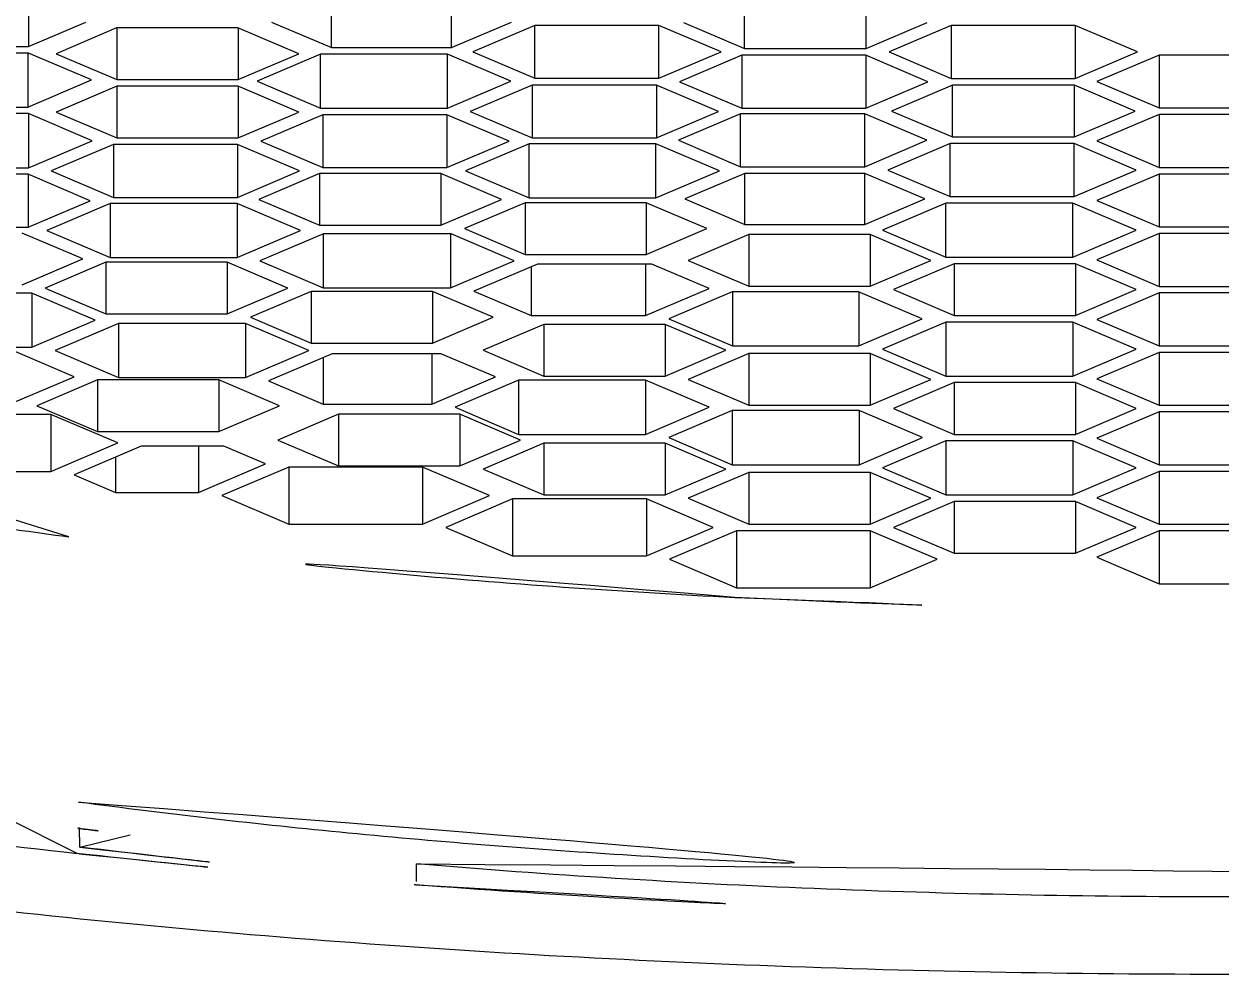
# Model space of a CAD drawing. Extents: x 16296660632 to 16296672714, y -37409619871 to -37409617455.
# Drawn here: x 16296671998.156 to 16296672002.611, y -37409617792.933 to -37409617789.399 of the extents above; entities that cross this region are included whole.
import ezdxf

# ---------------------------------------------------------------- set-up
doc = ezdxf.new("R2010")
doc.units = 0
doc.header["$LTSCALE"] = 10
doc.header["$MEASUREMENT"] = 0
doc.layers.get('0').update_dxf_attribs({"linetype": 'CONTINUOUS'})
doc.layers.add('02___PRT_ALL_AXES', color=7, linetype='CONTINUOUS')

msp = doc.modelspace()

# ---------------------------------------------------------------- linework, layer by layer
at = {"color": 7, "linetype": 'Continuous'}
for p, q in [((16296671998.172939, -37409617789.301247), (16296671998.172939, -37409617789.482491)), ((16296671999.30069, -37409617789.4869), (16296671999.30069, -37409617789.296837)), ((16296671999.747181, -37409617789.4869), (16296671999.747181, -37409617789.296837)), ((16296672000.83688, -37409617789.490356), (16296672000.836969, -37409617789.297363)), ((16296672001.29026, -37409617789.490356), (16296672001.290359, -37409617789.297363)), ((16296671998.172939, -37409617789.482491), (16296671998.38583, -37409617789.391869)), ((16296671999.07744, -37409617789.391869), (16296671999.30069, -37409617789.4869)), ((16296671999.747181, -37409617789.4869), (16296671999.970421, -37409617789.391869)), ((16296672000.61018, -37409617789.39386), (16296672000.83688, -37409617789.490356)), ((16296672001.29026, -37409617789.490356), (16296672001.51696, -37409617789.39386)), ((16296671998.500561, -37409617789.413986), (16296671998.27508, -37409617789.509972)), ((16296671998.95208, -37409617789.413986), (16296671998.500561, -37409617789.413986)), ((16296671998.50112, -37409617789.413986), (16296671998.50112, -37409617789.606201)), ((16296671999.17812, -37409617789.510223), (16296671998.95208, -37409617789.413986)), ((16296671998.95265, -37409617789.413986), (16296671998.95265, -37409617789.606201)), ((16296672000.05702, -37409617789.40416), (16296671999.82608, -37409617789.502457)), ((16296672000.05702, -37409617789.600777), (16296672000.05702, -37409617789.40416)), ((16296672000.5189, -37409617789.40416), (16296672000.05702, -37409617789.40416)), ((16296672000.5189, -37409617789.600777), (16296672000.5189, -37409617789.40416)), ((16296672000.74984, -37409617789.502457), (16296672000.5189, -37409617789.40416)), ((16296672001.60622, -37409617789.405006), (16296672001.37528, -37409617789.503326)), ((16296672001.606319, -37409617789.405006), (16296672001.60622, -37409617789.601631)), ((16296672002.0681, -37409617789.405006), (16296672001.60622, -37409617789.405006)), ((16296672002.068199, -37409617789.405006), (16296672002.0681, -37409617789.601631)), ((16296672002.299049, -37409617789.503326), (16296672002.0681, -37409617789.405006)), ((16296671997.700701, -37409617789.482491), (16296671998.172939, -37409617789.482491)), ((16296671999.30069, -37409617789.4869), (16296671999.747181, -37409617789.4869)), ((16296671998.172939, -37409617789.507072), (16296671997.700701, -37409617789.507072)), ((16296671998.17028, -37409617789.507072), (16296671998.17028, -37409617789.708099)), ((16296671998.40773, -37409617789.607018), (16296671998.172939, -37409617789.507072)), ((16296671998.27508, -37409617789.509972), (16296671998.50112, -37409617789.606201)), ((16296671998.95265, -37409617789.606201), (16296671999.17812, -37409617789.510223)), ((16296671999.25955, -37409617789.511482), (16296671999.02343, -37409617789.611992)), ((16296671999.25955, -37409617789.712509), (16296671999.25955, -37409617789.511482)), ((16296671999.731779, -37409617789.511482), (16296671999.25955, -37409617789.511482)), ((16296671999.731779, -37409617789.712509), (16296671999.731779, -37409617789.511482)), ((16296671999.967911, -37409617789.611992), (16296671999.731779, -37409617789.511482)), ((16296671999.82608, -37409617789.502457), (16296672000.05702, -37409617789.600777)), ((16296672000.5189, -37409617789.600777), (16296672000.74984, -37409617789.502457)), ((16296672000.826799, -37409617789.51561), (16296672000.59586, -37409617789.613922)), ((16296672000.8269, -37409617789.51561), (16296672000.826799, -37409617789.712227)), ((16296672001.288679, -37409617789.51561), (16296672000.826799, -37409617789.51561)), ((16296672000.83688, -37409617789.490356), (16296672001.29026, -37409617789.490356)), ((16296672001.28878, -37409617789.51561), (16296672001.288679, -37409617789.712227)), ((16296672001.519621, -37409617789.613922), (16296672001.288679, -37409617789.51561)), ((16296672001.37528, -37409617789.503326), (16296672001.60622, -37409617789.601631)), ((16296672002.0681, -37409617789.601631), (16296672002.299049, -37409617789.503326)), ((16296672002.37961, -37409617789.514763), (16296672002.14867, -37409617789.613068)), ((16296672002.37961, -37409617789.514763), (16296672002.37961, -37409617789.711372)), ((16296672002.84149, -37409617789.514763), (16296672002.37961, -37409617789.514763)), ((16296671998.17028, -37409617789.708099), (16296671998.40773, -37409617789.607018)), ((16296671998.50112, -37409617789.606201), (16296671998.95265, -37409617789.606201)), ((16296671999.02343, -37409617789.611992), (16296671999.25955, -37409617789.712509)), ((16296671999.731779, -37409617789.712509), (16296671999.967911, -37409617789.611992)), ((16296672000.05702, -37409617789.600777), (16296672000.5189, -37409617789.600777)), ((16296672000.59586, -37409617789.613922), (16296672000.826799, -37409617789.712227)), ((16296672001.288679, -37409617789.712227), (16296672001.519621, -37409617789.613922)), ((16296672001.60622, -37409617789.601631), (16296672002.0681, -37409617789.601631)), ((16296672002.14867, -37409617789.613068), (16296672002.37961, -37409617789.711372)), ((16296671998.500839, -37409617789.630898), (16296671998.27508, -37409617789.726997)), ((16296671998.500839, -37409617789.630898), (16296671998.500839, -37409617789.823097)), ((16296671998.95236, -37409617789.630898), (16296671998.500839, -37409617789.630898)), ((16296671998.95236, -37409617789.630898), (16296671998.95236, -37409617789.823097)), ((16296671999.17812, -37409617789.726997), (16296671998.95236, -37409617789.630898)), ((16296672000.04738, -37409617789.626213), (16296671999.816441, -37409617789.724518)), ((16296672000.04748, -37409617789.626213), (16296672000.04738, -37409617789.82283)), ((16296672000.50926, -37409617789.626213), (16296672000.04738, -37409617789.626213)), ((16296672000.509359, -37409617789.626213), (16296672000.50926, -37409617789.82283)), ((16296672000.7402, -37409617789.724518), (16296672000.50926, -37409617789.626213)), ((16296672001.61134, -37409617789.626488), (16296672001.384649, -37409617789.722992)), ((16296672001.61134, -37409617789.819489), (16296672001.61134, -37409617789.626488)), ((16296672002.06473, -37409617789.626488), (16296672001.61134, -37409617789.626488)), ((16296672002.06473, -37409617789.819489), (16296672002.06473, -37409617789.626488)), ((16296672002.29142, -37409617789.722992), (16296672002.06473, -37409617789.626488)), ((16296671997.69805, -37409617789.708099), (16296671998.17028, -37409617789.708099)), ((16296671998.172939, -37409617789.732674), (16296671997.700701, -37409617789.732674)), ((16296671998.172939, -37409617789.732674), (16296671998.172939, -37409617789.933701)), ((16296671998.40906, -37409617789.833191), (16296671998.172939, -37409617789.732674)), ((16296671998.27508, -37409617789.726997), (16296671998.500839, -37409617789.823097)), ((16296671998.95236, -37409617789.823097), (16296671999.17812, -37409617789.726997)), ((16296671999.26796, -37409617789.736809), (16296671999.03702, -37409617789.835121)), ((16296671999.25955, -37409617789.712509), (16296671999.731779, -37409617789.712509)), ((16296671999.268049, -37409617789.736809), (16296671999.26796, -37409617789.933434)), ((16296671999.729839, -37409617789.736809), (16296671999.26796, -37409617789.736809)), ((16296671999.729931, -37409617789.736809), (16296671999.729839, -37409617789.933434)), ((16296671999.960779, -37409617789.835121), (16296671999.729839, -37409617789.736809)), ((16296671999.816441, -37409617789.724518), (16296672000.04738, -37409617789.82283)), ((16296672000.50926, -37409617789.82283), (16296672000.7402, -37409617789.724518)), ((16296672000.822571, -37409617789.733467), (16296672000.591631, -37409617789.831779)), ((16296672000.822571, -37409617789.930092), (16296672000.82247, -37409617789.733467)), ((16296672001.284451, -37409617789.733467), (16296672000.822571, -37409617789.733467)), ((16296672000.826799, -37409617789.712227), (16296672001.288679, -37409617789.712227)), ((16296672001.284439, -37409617789.930092), (16296672001.284349, -37409617789.733467)), ((16296672001.51539, -37409617789.831779), (16296672001.284451, -37409617789.733467)), ((16296672001.384649, -37409617789.722992), (16296672001.61134, -37409617789.819489)), ((16296672002.06473, -37409617789.819489), (16296672002.29142, -37409617789.722992)), ((16296672002.37961, -37409617789.735947), (16296672002.14867, -37409617789.834259)), ((16296672002.37961, -37409617789.711372), (16296672002.84149, -37409617789.711372)), ((16296672002.37961, -37409617789.735947), (16296672002.37961, -37409617789.932571)), ((16296672002.84149, -37409617789.735947), (16296672002.37961, -37409617789.735947)), ((16296671998.172939, -37409617789.933701), (16296671998.40906, -37409617789.833191)), ((16296671998.500839, -37409617789.823097), (16296671998.95236, -37409617789.823097)), ((16296671999.03702, -37409617789.835121), (16296671999.26796, -37409617789.933434)), ((16296671999.729839, -37409617789.933434), (16296671999.960779, -37409617789.835121)), ((16296672000.04738, -37409617789.82283), (16296672000.50926, -37409617789.82283)), ((16296672000.591631, -37409617789.831779), (16296672000.822571, -37409617789.930092)), ((16296672001.284439, -37409617789.930092), (16296672001.51539, -37409617789.831779)), ((16296672001.61134, -37409617789.819489), (16296672002.06473, -37409617789.819489)), ((16296672002.14867, -37409617789.834259), (16296672002.37961, -37409617789.932571)), ((16296671998.488529, -37409617789.847397), (16296671998.257589, -37409617789.945717)), ((16296671998.48863, -37409617789.847397), (16296671998.488529, -37409617790.044022)), ((16296671998.950411, -37409617789.847397), (16296671998.488529, -37409617789.847397)), ((16296671998.95051, -37409617789.847397), (16296671998.950411, -37409617790.044022)), ((16296671999.181351, -37409617789.945717), (16296671998.950411, -37409617789.847397)), ((16296672000.035299, -37409617789.845139), (16296671999.799179, -37409617789.945663)), ((16296672000.035299, -37409617790.046173), (16296672000.0352, -37409617789.845139)), ((16296672000.50754, -37409617789.845139), (16296672000.035299, -37409617789.845139)), ((16296672000.50754, -37409617790.046173), (16296672000.507441, -37409617789.845139)), ((16296672000.74366, -37409617789.945663), (16296672000.50754, -37409617789.845139)), ((16296672001.60199, -37409617789.84407), (16296672001.37105, -37409617789.942383)), ((16296672001.60199, -37409617790.040688), (16296672001.601891, -37409617789.84407)), ((16296672002.063869, -37409617789.84407), (16296672001.60199, -37409617789.84407)), ((16296672002.063869, -37409617790.040688), (16296672002.06377, -37409617789.84407)), ((16296672002.294809, -37409617789.942383), (16296672002.063869, -37409617789.84407)), ((16296672000.822571, -37409617789.930092), (16296672001.284439, -37409617789.930092)), ((16296672002.37961, -37409617789.932571), (16296672002.84149, -37409617789.932571)), ((16296671997.700701, -37409617789.933701), (16296671998.172939, -37409617789.933701)), ((16296671998.17099, -37409617789.958), (16296671997.70911, -37409617789.958)), ((16296671998.171089, -37409617789.958), (16296671998.17099, -37409617790.154617)), ((16296671998.40193, -37409617790.056313), (16296671998.17099, -37409617789.958)), ((16296671998.257589, -37409617789.945717), (16296671998.488529, -37409617790.044022)), ((16296671998.950411, -37409617790.044022), (16296671999.181351, -37409617789.945717)), ((16296671999.25588, -37409617789.955727), (16296671999.030121, -37409617790.051842)), ((16296671999.255779, -37409617789.955727), (16296671999.25588, -37409617790.147949)), ((16296671999.707399, -37409617789.955727), (16296671999.25588, -37409617789.955727)), ((16296671999.26796, -37409617789.933434), (16296671999.729839, -37409617789.933434)), ((16296671999.70731, -37409617789.955727), (16296671999.707399, -37409617790.147949)), ((16296671999.933161, -37409617790.051842), (16296671999.707399, -37409617789.955727)), ((16296671999.799179, -37409617789.945663), (16296672000.035299, -37409617790.046173)), ((16296672000.50754, -37409617790.046173), (16296672000.74366, -37409617789.945663)), ((16296672000.837959, -37409617789.954674), (16296672000.61471, -37409617790.049698)), ((16296672000.837959, -37409617790.14473), (16296672000.83786, -37409617789.954674)), ((16296672001.284439, -37409617789.954674), (16296672000.837959, -37409617789.954674)), ((16296672001.284439, -37409617790.14473), (16296672001.284349, -37409617789.954674)), ((16296672001.50769, -37409617790.049698), (16296672001.284439, -37409617789.954674)), ((16296672001.37105, -37409617789.942383), (16296672001.60199, -37409617790.040688)), ((16296672002.063869, -37409617790.040688), (16296672002.294809, -37409617789.942383)), ((16296672002.37961, -37409617789.957153), (16296672002.14867, -37409617790.055458)), ((16296672002.37961, -37409617789.957153), (16296672002.37961, -37409617790.153763)), ((16296672002.84149, -37409617789.957153), (16296672002.37961, -37409617789.957153)), ((16296671998.17099, -37409617790.154617), (16296671998.40193, -37409617790.056313)), ((16296671998.47646, -37409617790.066338), (16296671998.240339, -37409617790.166847)), ((16296671998.476351, -37409617790.066338), (16296671998.47646, -37409617790.267357)), ((16296671998.94869, -37409617790.066338), (16296671998.47646, -37409617790.066338)), ((16296671998.488529, -37409617790.044022), (16296671998.950411, -37409617790.044022)), ((16296671998.948589, -37409617790.066338), (16296671998.94869, -37409617790.267357)), ((16296671999.184811, -37409617790.166847), (16296671998.94869, -37409617790.066338)), ((16296671999.030121, -37409617790.051842), (16296671999.25588, -37409617790.147949)), ((16296671999.707399, -37409617790.147949), (16296671999.933161, -37409617790.051842)), ((16296672000.02033, -37409617790.064133), (16296671999.794571, -37409617790.160233)), ((16296672000.471291, -37409617790.064133), (16296672000.02033, -37409617790.064133)), ((16296672000.020519, -37409617790.064133), (16296672000.02062, -37409617790.256462)), ((16296672000.035299, -37409617790.046173), (16296672000.50754, -37409617790.046173)), ((16296672000.69733, -37409617790.160347), (16296672000.471291, -37409617790.064133)), ((16296672000.471479, -37409617790.064133), (16296672000.471569, -37409617790.256462)), ((16296672000.61471, -37409617790.049698), (16296672000.837959, -37409617790.14473)), ((16296672001.284439, -37409617790.14473), (16296672001.50769, -37409617790.049698)), ((16296672001.586599, -37409617790.065262), (16296672001.350479, -37409617790.165779)), ((16296672001.586599, -37409617790.266289), (16296672001.5865, -37409617790.065262)), ((16296672002.05884, -37409617790.065262), (16296672001.586599, -37409617790.065262)), ((16296672001.60199, -37409617790.040688), (16296672002.063869, -37409617790.040688)), ((16296672002.05884, -37409617790.266289), (16296672002.058741, -37409617790.065262)), ((16296672002.29495, -37409617790.165779), (16296672002.05884, -37409617790.065262)), ((16296672002.14867, -37409617790.055458), (16296672002.37961, -37409617790.153763)), ((16296671997.70911, -37409617790.154617), (16296671998.17099, -37409617790.154617)), ((16296671999.25588, -37409617790.147949), (16296671999.707399, -37409617790.147949)), ((16296672000.837959, -37409617790.14473), (16296672001.284439, -37409617790.14473)), ((16296672002.37961, -37409617790.153763), (16296672002.84149, -37409617790.153763)), ((16296671998.374319, -37409617790.273033), (16296671998.14855, -37409617790.176933)), ((16296671998.240339, -37409617790.166847), (16296671998.47646, -37409617790.267357)), ((16296671998.94869, -37409617790.267357), (16296671999.184811, -37409617790.166847)), ((16296671999.27009, -37409617790.179703), (16296671999.03397, -37409617790.280212)), ((16296671999.26866, -37409617790.179703), (16296671999.268761, -37409617790.380173)), ((16296671999.74498, -37409617790.179703), (16296671999.27009, -37409617790.179703)), ((16296671999.743549, -37409617790.179703), (16296671999.74365, -37409617790.380173)), ((16296671999.979771, -37409617790.279648), (16296671999.74498, -37409617790.179703)), ((16296671999.794571, -37409617790.160233), (16296672000.02062, -37409617790.256462)), ((16296672000.471569, -37409617790.256462), (16296672000.69733, -37409617790.160347)), ((16296672000.85322, -37409617790.182472), (16296672000.627451, -37409617790.27858)), ((16296672000.85284, -37409617790.182472), (16296672000.85293, -37409617790.374573)), ((16296672001.305309, -37409617790.182472), (16296672000.85322, -37409617790.182472)), ((16296672001.30493, -37409617790.182472), (16296672001.305019, -37409617790.374573)), ((16296672001.530781, -37409617790.278458), (16296672001.305309, -37409617790.182472)), ((16296672001.350479, -37409617790.165779), (16296672001.586599, -37409617790.266289)), ((16296672002.05884, -37409617790.266289), (16296672002.29495, -37409617790.165779)), ((16296672002.37961, -37409617790.178337), (16296672002.14867, -37409617790.276649)), ((16296672002.37961, -37409617790.178337), (16296672002.37961, -37409617790.374962)), ((16296672002.84149, -37409617790.178337), (16296672002.37961, -37409617790.178337)), ((16296671998.14855, -37409617790.369141), (16296671998.374319, -37409617790.273033)), ((16296671998.46092, -37409617790.285316), (16296671998.235161, -37409617790.381432)), ((16296671998.460819, -37409617790.285316), (16296671998.46092, -37409617790.477531)), ((16296671998.912439, -37409617790.285316), (16296671998.46092, -37409617790.285316)), ((16296671998.47646, -37409617790.267357), (16296671998.94869, -37409617790.267357)), ((16296671998.91235, -37409617790.285316), (16296671998.912439, -37409617790.477531)), ((16296671999.138201, -37409617790.381432), (16296671998.912439, -37409617790.285316)), ((16296671999.03397, -37409617790.280212), (16296671999.268761, -37409617790.380173)), ((16296671999.74365, -37409617790.380173), (16296671999.979771, -37409617790.279648)), ((16296672000.02062, -37409617790.256462), (16296672000.471569, -37409617790.256462)), ((16296672000.627451, -37409617790.27858), (16296672000.85293, -37409617790.374573)), ((16296672001.305019, -37409617790.374573), (16296672001.530781, -37409617790.278458)), ((16296672001.586599, -37409617790.266289), (16296672002.05884, -37409617790.266289)), ((16296672002.14867, -37409617790.276649), (16296672002.37961, -37409617790.374962)), ((16296672000.06637, -37409617790.291939), (16296671999.830259, -37409617790.392464)), ((16296672000.043051, -37409617790.301857), (16296672000.04314, -37409617790.483078)), ((16296672000.492149, -37409617790.291939), (16296672000.06637, -37409617790.291939)), ((16296672000.468821, -37409617790.291946), (16296672000.46892, -37409617790.483078)), ((16296672000.70503, -37409617790.382561), (16296672000.492149, -37409617790.291939)), ((16296672001.61767, -37409617790.290871), (16296672001.391911, -37409617790.386971)), ((16296672001.617571, -37409617790.290871), (16296672001.61767, -37409617790.483078)), ((16296672002.069189, -37409617790.290871), (16296672001.61767, -37409617790.290871)), ((16296672002.069099, -37409617790.290871), (16296672002.069189, -37409617790.483078)), ((16296672002.29495, -37409617790.386971), (16296672002.069189, -37409617790.290871)), ((16296672000.85293, -37409617790.374573), (16296672001.305019, -37409617790.374573)), ((16296672002.37961, -37409617790.374962), (16296672002.84149, -37409617790.374962)), ((16296671998.184811, -37409617790.40033), (16296671997.71257, -37409617790.40033)), ((16296671998.18471, -37409617790.40033), (16296671998.184811, -37409617790.601357)), ((16296671998.420931, -37409617790.500847), (16296671998.184811, -37409617790.40033)), ((16296671998.235161, -37409617790.381432), (16296671998.46092, -37409617790.477531)), ((16296671998.912439, -37409617790.477531), (16296671999.138201, -37409617790.381432)), ((16296671999.2248, -37409617790.393707), (16296671998.999041, -37409617790.489822)), ((16296671999.22471, -37409617790.393707), (16296671999.2248, -37409617790.58593)), ((16296671999.676331, -37409617790.393707), (16296671999.2248, -37409617790.393707)), ((16296671999.268761, -37409617790.380173), (16296671999.74365, -37409617790.380173)), ((16296671999.676229, -37409617790.393707), (16296671999.676331, -37409617790.58593)), ((16296671999.90209, -37409617790.489822), (16296671999.676331, -37409617790.393707)), ((16296671999.830259, -37409617790.392464), (16296672000.04314, -37409617790.483078)), ((16296672000.46892, -37409617790.483078), (16296672000.70503, -37409617790.382561)), ((16296672000.791639, -37409617790.394852), (16296672000.555519, -37409617790.495369)), ((16296672001.261221, -37409617790.394852), (16296672000.791639, -37409617790.394852)), ((16296672000.79286, -37409617790.394852), (16296672000.792959, -37409617790.596443)), ((16296672001.498671, -37409617790.495934), (16296672001.261221, -37409617790.394852)), ((16296672001.262449, -37409617790.394852), (16296672001.26255, -37409617790.596443)), ((16296672001.391911, -37409617790.386971), (16296672001.61767, -37409617790.483078)), ((16296672002.069189, -37409617790.483078), (16296672002.29495, -37409617790.386971)), ((16296672002.37961, -37409617790.399544), (16296672002.14867, -37409617790.497849)), ((16296672002.37961, -37409617790.399544), (16296672002.37961, -37409617790.596153)), ((16296672002.84149, -37409617790.399544), (16296672002.37961, -37409617790.399544)), ((16296671998.184811, -37409617790.601357), (16296671998.420931, -37409617790.500847)), ((16296671998.46092, -37409617790.477531), (16296671998.912439, -37409617790.477531)), ((16296671998.999041, -37409617790.489822), (16296671999.2248, -37409617790.58593)), ((16296671999.676331, -37409617790.58593), (16296671999.90209, -37409617790.489822)), ((16296672000.04314, -37409617790.483078), (16296672000.46892, -37409617790.483078)), ((16296672000.555519, -37409617790.495369), (16296672000.792959, -37409617790.596443)), ((16296672001.26255, -37409617790.596443), (16296672001.498671, -37409617790.495934)), ((16296672001.586599, -37409617790.507652), (16296672001.350479, -37409617790.60817)), ((16296672001.5865, -37409617790.507652), (16296672001.586599, -37409617790.708679)), ((16296672002.05884, -37409617790.507652), (16296672001.586599, -37409617790.507652)), ((16296672001.61767, -37409617790.483078), (16296672002.069189, -37409617790.483078)), ((16296672002.058729, -37409617790.507652), (16296672002.05884, -37409617790.708679)), ((16296672002.29495, -37409617790.60817), (16296672002.05884, -37409617790.507652)), ((16296672002.14867, -37409617790.497849), (16296672002.37961, -37409617790.596153)), ((16296671998.50753, -37409617790.513138), (16296671998.27141, -37409617790.613647)), ((16296671998.507429, -37409617790.513138), (16296671998.50753, -37409617790.714157)), ((16296671998.979771, -37409617790.513138), (16296671998.50753, -37409617790.513138)), ((16296671998.97967, -37409617790.513138), (16296671998.979771, -37409617790.714157)), ((16296671999.215891, -37409617790.613647), (16296671998.979771, -37409617790.513138)), ((16296672000.089899, -37409617790.516472), (16296671999.86414, -37409617790.612579)), ((16296672000.0898, -37409617790.516472), (16296672000.089899, -37409617790.708679)), ((16296672000.54142, -37409617790.516472), (16296672000.089899, -37409617790.516472)), ((16296672000.541321, -37409617790.516472), (16296672000.54142, -37409617790.708679)), ((16296672000.767179, -37409617790.612579), (16296672000.54142, -37409617790.516472)), ((16296671999.2248, -37409617790.58593), (16296671999.676331, -37409617790.58593)), ((16296672000.792959, -37409617790.596443), (16296672001.26255, -37409617790.596443)), ((16296672002.37961, -37409617790.596153), (16296672002.84149, -37409617790.596153)), ((16296671997.71257, -37409617790.601357), (16296671998.184811, -37409617790.601357)), ((16296671998.343241, -37409617790.711021), (16296671998.117479, -37409617790.614906)), ((16296671998.27141, -37409617790.613647), (16296671998.50753, -37409617790.714157)), ((16296671998.979771, -37409617790.714157), (16296671999.215891, -37409617790.613647)), ((16296671999.30249, -37409617790.625938), (16296671999.06637, -37409617790.726448)), ((16296671999.26881, -37409617790.640266), (16296671999.2689, -37409617790.812668)), ((16296671999.70755, -37409617790.625938), (16296671999.30249, -37409617790.625938)), ((16296671999.673861, -37409617790.625938), (16296671999.67396, -37409617790.812668)), ((16296671999.91007, -37409617790.712151), (16296671999.70755, -37409617790.625938)), ((16296671999.86414, -37409617790.612579), (16296672000.089899, -37409617790.708679)), ((16296672000.54142, -37409617790.708679), (16296672000.767179, -37409617790.612579)), ((16296672000.853781, -37409617790.624863), (16296672000.628019, -37409617790.72097)), ((16296672000.853689, -37409617790.624863), (16296672000.853781, -37409617790.817078)), ((16296672001.305309, -37409617790.624863), (16296672000.853781, -37409617790.624863)), ((16296672001.30521, -37409617790.624863), (16296672001.305309, -37409617790.817078)), ((16296672001.531071, -37409617790.72097), (16296672001.305309, -37409617790.624863)), ((16296672001.350479, -37409617790.60817), (16296672001.586599, -37409617790.708679)), ((16296672002.05884, -37409617790.708679), (16296672002.29495, -37409617790.60817)), ((16296672002.37961, -37409617790.620743), (16296672002.14867, -37409617790.71904)), ((16296672002.37961, -37409617790.620743), (16296672002.37961, -37409617790.817352)), ((16296672002.84149, -37409617790.620743), (16296672002.37961, -37409617790.620743)), ((16296671998.117479, -37409617790.807121), (16296671998.343241, -37409617790.711021)), ((16296671998.42984, -37409617790.723297), (16296671998.204081, -37409617790.819412)), ((16296671998.42975, -37409617790.723297), (16296671998.42984, -37409617790.915512)), ((16296671998.881371, -37409617790.723297), (16296671998.42984, -37409617790.723297)), ((16296671998.50753, -37409617790.714157), (16296671998.979771, -37409617790.714157)), ((16296671998.881269, -37409617790.723297), (16296671998.881371, -37409617790.915512)), ((16296671999.10713, -37409617790.819412), (16296671998.881371, -37409617790.723297)), ((16296671999.06637, -37409617790.726448), (16296671999.2689, -37409617790.812668)), ((16296671999.67396, -37409617790.812668), (16296671999.91007, -37409617790.712151)), ((16296671999.996679, -37409617790.724442), (16296671999.760559, -37409617790.824951)), ((16296671999.99658, -37409617790.724442), (16296671999.996679, -37409617790.925468)), ((16296672000.46892, -37409617790.724442), (16296671999.996679, -37409617790.724442)), ((16296672000.089899, -37409617790.708679), (16296672000.54142, -37409617790.708679)), ((16296672000.468809, -37409617790.724442), (16296672000.46892, -37409617790.925468)), ((16296672000.70503, -37409617790.824951), (16296672000.46892, -37409617790.724442)), ((16296672000.628019, -37409617790.72097), (16296672000.853781, -37409617790.817078)), ((16296672001.305309, -37409617790.817078), (16296672001.531071, -37409617790.72097)), ((16296672001.61767, -37409617790.733261), (16296672001.391911, -37409617790.829361)), ((16296672001.586599, -37409617790.708679), (16296672002.05884, -37409617790.708679)), ((16296672001.617571, -37409617790.733261), (16296672001.61767, -37409617790.925468)), ((16296672002.069189, -37409617790.733261), (16296672001.61767, -37409617790.733261)), ((16296672002.069099, -37409617790.733261), (16296672002.069189, -37409617790.925468)), ((16296672002.29495, -37409617790.829361), (16296672002.069189, -37409617790.733261)), ((16296672002.14867, -37409617790.71904), (16296672002.37961, -37409617790.817352)), ((16296671998.204081, -37409617790.819412), (16296671998.42984, -37409617790.915512)), ((16296671998.881371, -37409617790.915512), (16296671999.10713, -37409617790.819412)), ((16296671999.2689, -37409617790.812668), (16296671999.67396, -37409617790.812668)), ((16296672000.853781, -37409617790.817078), (16296672001.305309, -37409617790.817078)), ((16296672002.37961, -37409617790.817352), (16296672002.84149, -37409617790.817352)), ((16296671998.256229, -37409617790.851387), (16296671997.758459, -37409617790.851387)), ((16296671998.25613, -37409617790.851387), (16296671998.256229, -37409617791.063293)), ((16296671998.505119, -37409617790.957336), (16296671998.256229, -37409617790.851387)), ((16296671999.32601, -37409617790.850471), (16296671999.10025, -37409617790.946571)), ((16296671999.32592, -37409617790.850471), (16296671999.32601, -37409617791.042679)), ((16296671999.777531, -37409617790.850471), (16296671999.32601, -37409617790.850471)), ((16296671999.760559, -37409617790.824951), (16296671999.996679, -37409617790.925468)), ((16296671999.777439, -37409617790.850471), (16296671999.777531, -37409617791.042679)), ((16296672000.0033, -37409617790.946571), (16296671999.777531, -37409617790.850471)), ((16296672000.46892, -37409617790.925468), (16296672000.70503, -37409617790.824951)), ((16296672000.791639, -37409617790.837242), (16296672000.555519, -37409617790.937759)), ((16296672000.79154, -37409617790.837242), (16296672000.791639, -37409617791.038269)), ((16296672001.26388, -37409617790.837242), (16296672000.791639, -37409617790.837242)), ((16296672001.263769, -37409617790.837242), (16296672001.26388, -37409617791.038269)), ((16296672001.49999, -37409617790.937759), (16296672001.26388, -37409617790.837242)), ((16296672001.391911, -37409617790.829361), (16296672001.61767, -37409617790.925468)), ((16296672002.069189, -37409617790.925468), (16296672002.29495, -37409617790.829361)), ((16296672002.37961, -37409617790.841927), (16296672002.14867, -37409617790.940239)), ((16296672002.37961, -37409617790.841927), (16296672002.37961, -37409617791.038544)), ((16296672002.84149, -37409617790.841927), (16296672002.37961, -37409617790.841927)), ((16296671998.256229, -37409617791.063293), (16296671998.505119, -37409617790.957336)), ((16296671998.42984, -37409617790.915512), (16296671998.881371, -37409617790.915512)), ((16296671999.10025, -37409617790.946571), (16296671999.32601, -37409617791.042679)), ((16296671999.777531, -37409617791.042679), (16296672000.0033, -37409617790.946571)), ((16296671999.996679, -37409617790.925468), (16296672000.46892, -37409617790.925468)), ((16296672000.555519, -37409617790.937759), (16296672000.791639, -37409617791.038269)), ((16296672001.26388, -37409617791.038269), (16296672001.49999, -37409617790.937759)), ((16296672001.586599, -37409617790.950043), (16296672001.350479, -37409617791.05056)), ((16296672001.5865, -37409617790.950043), (16296672001.586599, -37409617791.15107)), ((16296672002.05883, -37409617790.950043), (16296672001.586599, -37409617790.950043)), ((16296672001.61767, -37409617790.925468), (16296672002.069189, -37409617790.925468)), ((16296672002.058729, -37409617790.950043), (16296672002.05883, -37409617791.15107)), ((16296672002.29495, -37409617791.05056), (16296672002.05883, -37409617790.950043)), ((16296672002.14867, -37409617790.940239), (16296672002.37961, -37409617791.038544)), ((16296671998.591721, -37409617790.969627), (16296671998.342831, -37409617791.075577)), ((16296671998.900181, -37409617790.969627), (16296671998.591721, -37409617790.969627)), ((16296671998.805441, -37409617790.969627), (16296671998.805519, -37409617791.141228)), ((16296671999.054411, -37409617791.035278), (16296671998.900181, -37409617790.969627)), ((16296672000.089899, -37409617790.958862), (16296671999.86414, -37409617791.05497)), ((16296672000.0898, -37409617790.958862), (16296672000.089899, -37409617791.15107)), ((16296672000.54142, -37409617790.958862), (16296672000.089899, -37409617790.958862)), ((16296672000.541321, -37409617790.958862), (16296672000.54142, -37409617791.15107)), ((16296672000.767179, -37409617791.05497), (16296672000.54142, -37409617790.958862)), ((16296671998.497, -37409617791.009949), (16296671998.497061, -37409617791.141228)), ((16296671998.805519, -37409617791.141228), (16296671999.054411, -37409617791.035278)), ((16296671999.32601, -37409617791.042679), (16296671999.777531, -37409617791.042679)), ((16296672000.791639, -37409617791.038269), (16296672001.26388, -37409617791.038269)), ((16296672002.37961, -37409617791.038544), (16296672002.84149, -37409617791.038544)), ((16296671997.758459, -37409617791.063293), (16296671998.256229, -37409617791.063293)), ((16296671998.342831, -37409617791.075577), (16296671998.497061, -37409617791.141228)), ((16296671999.14101, -37409617791.047569), (16296671998.89212, -37409617791.153519)), ((16296671999.140909, -37409617791.047569), (16296671999.14101, -37409617791.259468)), ((16296671999.638781, -37409617791.047569), (16296671999.14101, -37409617791.047569)), ((16296671999.63868, -37409617791.047569), (16296671999.638781, -37409617791.259468)), ((16296671999.887671, -37409617791.153519), (16296671999.638781, -37409617791.047569)), ((16296671999.86414, -37409617791.05497), (16296672000.089899, -37409617791.15107)), ((16296672000.54142, -37409617791.15107), (16296672000.767179, -37409617791.05497)), ((16296672000.853781, -37409617791.067253), (16296672000.628019, -37409617791.163361)), ((16296672000.853689, -37409617791.067253), (16296672000.853781, -37409617791.259468)), ((16296672001.305309, -37409617791.067253), (16296672000.853781, -37409617791.067253)), ((16296672001.30521, -37409617791.067253), (16296672001.305309, -37409617791.259468)), ((16296672001.531071, -37409617791.163361), (16296672001.305309, -37409617791.067253)), ((16296672001.350479, -37409617791.05056), (16296672001.586599, -37409617791.15107)), ((16296672002.05883, -37409617791.15107), (16296672002.29495, -37409617791.05056)), ((16296672002.37961, -37409617791.063133), (16296672002.14867, -37409617791.16143)), ((16296672002.37961, -37409617791.063133), (16296672002.37961, -37409617791.259743)), ((16296672002.84149, -37409617791.063133), (16296672002.37961, -37409617791.063133)), ((16296671998.497061, -37409617791.141228), (16296671998.805519, -37409617791.141228)), ((16296671998.89212, -37409617791.153519), (16296671999.14101, -37409617791.259468)), ((16296671999.638781, -37409617791.259468), (16296671999.887671, -37409617791.153519)), ((16296671999.97427, -37409617791.165802), (16296671999.725389, -37409617791.271751)), ((16296671999.974171, -37409617791.165802), (16296671999.97427, -37409617791.377701)), ((16296672000.47204, -37409617791.165802), (16296671999.97427, -37409617791.165802)), ((16296672000.089899, -37409617791.15107), (16296672000.54142, -37409617791.15107)), ((16296672000.471939, -37409617791.165802), (16296672000.47204, -37409617791.377701)), ((16296672000.72093, -37409617791.271751), (16296672000.47204, -37409617791.165802)), ((16296672000.628019, -37409617791.163361), (16296672000.853781, -37409617791.259468)), ((16296672001.305309, -37409617791.259468), (16296672001.531071, -37409617791.163361)), ((16296672001.61767, -37409617791.175652), (16296672001.391911, -37409617791.271751)), ((16296672001.586599, -37409617791.15107), (16296672002.05883, -37409617791.15107)), ((16296672001.617571, -37409617791.175652), (16296672001.61767, -37409617791.367859)), ((16296672002.069189, -37409617791.175652), (16296672001.61767, -37409617791.175652)), ((16296672002.069099, -37409617791.175652), (16296672002.069189, -37409617791.367859)), ((16296672002.29495, -37409617791.271751), (16296672002.069189, -37409617791.175652)), ((16296672002.14867, -37409617791.16143), (16296672002.37961, -37409617791.259743)), ((16296671999.14101, -37409617791.259468), (16296671999.638781, -37409617791.259468)), ((16296672000.853781, -37409617791.259468), (16296672001.305309, -37409617791.259468)), ((16296672002.37961, -37409617791.259743), (16296672002.84149, -37409617791.259743)), ((16296671999.725389, -37409617791.271751), (16296671999.97427, -37409617791.377701)), ((16296672000.47204, -37409617791.377701), (16296672000.72093, -37409617791.271751)), ((16296672000.807529, -37409617791.284042), (16296672000.558649, -37409617791.389992)), ((16296672000.80743, -37409617791.284042), (16296672000.807529, -37409617791.495941)), ((16296672001.305309, -37409617791.284042), (16296672000.807529, -37409617791.284042)), ((16296672001.305201, -37409617791.284042), (16296672001.305309, -37409617791.495941)), ((16296672001.55419, -37409617791.389992), (16296672001.305309, -37409617791.284042)), ((16296672001.391911, -37409617791.271751), (16296672001.61767, -37409617791.367859)), ((16296672002.069189, -37409617791.367859), (16296672002.29495, -37409617791.271751)), ((16296672002.37961, -37409617791.284317), (16296672002.14867, -37409617791.382629)), ((16296672002.37961, -37409617791.284317), (16296672002.37961, -37409617791.480927)), ((16296672002.84149, -37409617791.284317), (16296672002.37961, -37409617791.284317)), ((16296671999.97427, -37409617791.377701), (16296672000.47204, -37409617791.377701)), ((16296672000.558649, -37409617791.389992), (16296672000.807529, -37409617791.495941)), ((16296672001.305309, -37409617791.495941), (16296672001.55419, -37409617791.389992)), ((16296672001.61767, -37409617791.367859), (16296672002.069189, -37409617791.367859)), ((16296672002.14867, -37409617791.382629), (16296672002.37961, -37409617791.480927)), ((16296672002.37961, -37409617791.480927), (16296672002.84149, -37409617791.480927)), ((16296672000.807529, -37409617791.495941), (16296672001.305309, -37409617791.495941)), ((16296671998.36414, -37409617792.460739), (16296671998.362221, -37409617792.388153)), ((16296671998.36414, -37409617792.460739), (16296671998.550779, -37409617792.414772)), ((16296671998.36166, -37409617792.485321), (16296671998.35393, -37409617792.484459)), ((16296671999.61697, -37409617792.588303), (16296671999.61697, -37409617792.523323)), ((16296671999.613449, -37409617792.601463), (16296671999.60747, -37409617792.601013))]:
    msp.add_line(p, q, dxfattribs=at)
for centre, radius, start, end in [((16296672001.808081, -37409617765.334663), 27.27531, 262.7305421, 263.1412026), ((16296672002.073669, -37409617762.244377), 30.443212, 263.0010445, 265.3713282), ((16296672002.22698, -37409617757.627022), 35.071954, 263.6725765, 265.7166006), ((16296672002.587681, -37409617752.368156), 40.343089, 265.7721464, 270.0324571)]:
    msp.add_arc(centre, radius, start, end, dxfattribs=at)
for points, knots in [([(16296672013.46616, -37409617789.495399), (16296672013.3841, -37409617789.415787), (16296672013.19096, -37409617789.259987), (16296672012.85137, -37409617789.049591), (16296672012.442961, -37409617788.846764), (16296672011.968309, -37409617788.652786), (16296672011.430321, -37409617788.468903), (16296672010.832479, -37409617788.296402), (16296672010.17877, -37409617788.136459), (16296672009.211361, -37409617787.935883), (16296672007.895981, -37409617787.728127), (16296672006.215851, -37409617787.549347), (16296672004.437969, -37409617787.439987), (16296672002.61054, -37409617787.403183), (16296672000.783119, -37409617787.439987), (16296671999.00523, -37409617787.549347), (16296671997.325109, -37409617787.728127), (16296671996.009741, -37409617787.935883), (16296671995.04232, -37409617788.136459), (16296671994.388611, -37409617788.296402), (16296671993.790779, -37409617788.468903), (16296671993.252781, -37409617788.652786), (16296671992.77813, -37409617788.846764), (16296671992.36972, -37409617789.049599), (16296671992.03014, -37409617789.259987), (16296671991.83699, -37409617789.415787), (16296671991.75494, -37409617789.495399)], [0, 0, 0, 0, 0.01530245, 0.03306711, 0.05338385, 0.0762633, 0.10165059, 0.12944682, 0.15951849, 0.19170477, 0.26166257, 0.33765055, 0.41777421, 0.50000012, 0.58222603, 0.66234967, 0.73833764, 0.80829541, 0.84048167, 0.87055332, 0.89834953, 0.9237368, 0.94661622, 0.96693294, 0.98469757, 1, 1, 1, 1]), ([(16296671998.35393, -37409617792.484459), (16296671997.82888, -37409617792.425774), (16296671997.062731, -37409617792.321342), (16296671996.07753, -37409617792.139793), (16296671995.40797, -37409617791.992302), (16296671994.79344, -37409617791.831161), (16296671994.238541, -37409617791.657593), (16296671993.747351, -37409617791.472977), (16296671993.32336, -37409617791.278687), (16296671992.9694, -37409617791.076103), (16296671992.68751, -37409617790.86618), (16296671992.479179, -37409617790.649483), (16296671992.365681, -37409617790.455978), (16296671992.320271, -37409617790.301964), (16296671992.30736, -37409617790.189247), (16296671992.314859, -37409617790.076462), (16296671992.352831, -37409617789.922592), (16296671992.457029, -37409617789.728462), (16296671992.578529, -37409617789.595284), (16296671992.648849, -37409617789.529373)], [0, 0, 0, 0, 0.21112192, 0.3087741, 0.40026764, 0.48503094, 0.56257149, 0.63250696, 0.69458809, 0.7487487, 0.79519999, 0.8345727, 0.86818586, 0.88356227, 0.89845236, 0.91328412, 0.92849126, 0.96148767, 1, 1, 1, 1]), ([(16296671991.778391, -37409617790.875427), (16296671991.862551, -37409617790.954308), (16296671992.059259, -37409617791.108566), (16296671992.403021, -37409617791.317001), (16296671992.81455, -37409617791.517883), (16296671993.29129, -37409617791.709877), (16296671993.830339, -37409617791.891853), (16296671994.428209, -37409617792.062477), (16296671995.08099, -37409617792.220627), (16296671996.0455, -37409617792.418839), (16296671997.355301, -37409617792.624107), (16296671999.026871, -37409617792.800774), (16296672000.794399, -37409617792.908783), (16296672002.61054, -37409617792.945137), (16296672004.42668, -37409617792.908783), (16296672006.19421, -37409617792.800774), (16296672007.86578, -37409617792.624107), (16296672009.175579, -37409617792.418839), (16296672010.140091, -37409617792.220642), (16296672010.79287, -37409617792.062477), (16296672011.390751, -37409617791.891853), (16296672011.9298, -37409617791.709892), (16296672012.40654, -37409617791.517883), (16296672012.818069, -37409617791.317009), (16296672013.161831, -37409617791.108566), (16296672013.35854, -37409617790.954308), (16296672013.442711, -37409617790.875427)], [0, 0, 0, 0, 0.01548348, 0.03341802, 0.05388341, 0.0768844, 0.10236261, 0.13021796, 0.16031734, 0.19250082, 0.2623699, 0.33817652, 0.41805374, 0.49999971, 0.5819457, 0.66182295, 0.73762962, 0.80749877, 0.83968229, 0.86978171, 0.8976371, 0.92311536, 0.9461164, 0.96658183, 0.98451646, 1, 1, 1, 1]), ([(16296671999.61697, -37409617792.523323), (16296672000.109381, -37409617792.564796), (16296672001.109051, -37409617792.626053), (16296672002.617279, -37409617792.656143), (16296672004.12533, -37409617792.625519), (16296672005.124741, -37409617792.563904), (16296672005.61697, -37409617792.52224)], [0, 0, 0, 0, 0.24681606, 0.50005726, 0.7532696, 1, 1, 1, 1])]:
    msp.add_open_spline(points, degree=3, knots=knots, dxfattribs=at)
at = {"layer": '02___PRT_ALL_AXES', "color": 7, "linetype": 'Continuous'}
msp.add_arc((16296672002.60828, -37409617755.836693), 35.740981, 267.1016636, 270.0036063, dxfattribs=at)
for points, knots in [([(16296671998.32247, -37409617791.306824), (16296671998.057131, -37409617791.270927), (16296671997.54468, -37409617791.193268), (16296671996.80867, -37409617791.053749), (16296671996.136431, -37409617790.896309), (16296671995.53521, -37409617790.72274), (16296671995.01137, -37409617790.535057), (16296671994.570089, -37409617790.335213), (16296671994.215599, -37409617790.12542), (16296671994.021469, -37409617789.965218), (16296671993.94412, -37409617789.882736)], [0, 0, 0, 0, 0.17222625, 0.33330682, 0.48172227, 0.6161679, 0.73560538, 0.83935742, 0.92726882, 1, 1, 1, 1]), ([(16296672000.801109, -37409617791.531952), (16296672000.37611, -37409617791.510246), (16296671999.5481, -37409617791.452492), (16296671998.723061, -37409617791.361), (16296671998.32247, -37409617791.306824)], [0, 0, 0, 0, 0.51283938, 1, 1, 1, 1]), ([(16296671998.35853, -37409617792.293373), (16296671998.692419, -37409617792.338089), (16296671999.3776, -37409617792.416008), (16296672000.79439, -37409617792.527351), (16296672001.878969, -37409617792.559731), (16296672002.61055, -37409617792.559731)], [0, 0, 0, 0, 0.2370655, 0.48516092, 1, 1, 1, 1])]:
    msp.add_open_spline(points, degree=3, knots=knots, dxfattribs=at)

doc.saveas('drawing.dxf')
